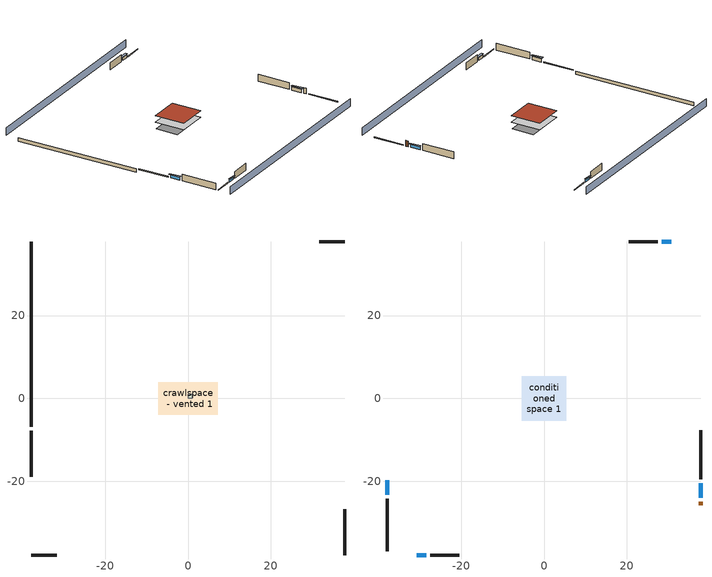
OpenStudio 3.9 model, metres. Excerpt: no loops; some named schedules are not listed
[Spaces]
crawlspace - vented 1
 floor foundation (Slab1 construction): -7.17,-3.98 -7.17,3.98 7.17,3.98 7.17,-3.98 z-0.91
 wall outside (RimJoist1 construction): -37.74,-7.78 -37.74,-18.82 z0.3:0.61
 wall outside (RimJoist2 construction): 37.74,37.74 31.61,37.74 z0.3:0.61
 wall outside (RimJoist3 construction): 37.74,-37.74 37.74,-26.71 z0.3:0.61
 wall outside (RimJoist4 construction): -37.74,-37.74 -31.61,-37.74 z0.3:0.61
 wall foundation (FoundationWall1 construction): -37.74,37.74 -37.74,-6.85 z-0.91:0.3
furnace airloop ret air space
 floor adiabatic (AdiabaticConst): 0,0 0,1 1,1 1,0 z0
 wall adiabatic (AdiabaticConst): 0,1 0,0 1,0 1,1 0,1 z0:1
 ceiling adiabatic (AdiabaticConst): 1,0 1,1 0,1 0,0 z1
conditioned space 1
 floor to crawlspace - vented 1 (Floor1 construction): -5.34,-5.34 -5.34,5.34 5.34,5.34 5.34,-5.34 z0.3
 wall outside (Wall1 construction): -37.74,-24.2 -37.74,-36.81 z0.3:2.74
 wall outside (Wall2 construction): 27.44,37.74 20.43,37.74 z0.3:2.74
 wall outside (Wall3 construction): 37.74,-19.48 37.74,-7.63 z0.3:2.74
 wall outside (Wall4 construction): -27.44,-37.74 -20.43,-37.74 z0.3:2.74
 wall outside (AdiabaticWallConstruction): -37.74,-19.74 -37.74,-23.27 / 37.74,-23.93 37.74,-20.41 z0.3:1.49; 30.68,37.74 28.36,37.74 / -30.68,-37.74 -28.36,-37.74 z0.3:1.31
 wall outside (AdiabaticWallConstruction 1): 37.74,-25.78 37.74,-24.86 z0.3:2.34
 window (WindowConstruction): -37.74,-19.75 -37.74,-23.27 z0.3:1.49
 window (WindowConstruction 1): 30.68,37.74 28.37,37.74 z0.3:1.31
 window (WindowConstruction 2): 37.74,-23.93 37.74,-20.41 z0.3:1.49
 window (WindowConstruction 3): -30.68,-37.74 -28.37,-37.74 z0.3:1.31
 door (Door): 37.74,-25.78 37.74,-24.86 z0.3:2.34
 roof outside (Roof1 construction): -5.34,5.34 -5.34,-5.34 5.34,-5.34 5.34,5.34 z2.74
shading: -37.74,-42.31 37.74,-42.31 / 37.74,42.31 -37.74,42.31 z0:2.74; -37.74,-23.57 -37.74,-19.44 -38.35,-19.44 -38.35,-23.57 z1.8; 28.06,37.74 30.99,37.74 30.99,38.35 28.06,38.35 z1.62; 37.74,-20.1 37.74,-24.24 38.35,-24.24 38.35,-20.1 z1.8; -28.06,-37.74 -30.99,-37.74 -30.99,-38.35 -28.06,-38.35 z1.62
[Site]
Portland Intl Arpt_OR: Latitude {deg}=45.59; Longitude {deg}=-122.6; Time Zone {hr}=-8; Elevation {m}=33; Terrain=Suburbs; Keep Site Location Information=Yes
[Site:GroundTemperature:Shallow]
10.2558, 8.96328, 8.85977, 9.47314, 11.9355, 14.3863, 16.5111, 17.8571, 17.9714, 16.8767, 14.8061, 12.4304
[Site:WaterMainsTemperature]
Calculation Method=Schedule; Temperature Schedule=mains temperature schedule
[Building]
Building 1
[Material] Roughness=Rough
Name | Thickness {m} | Conductivity {W/m-K} | Density {kg/m3} | Specific Heat {J/kg-K} | Thermal Absorptance | Solar Absorptance | Visible Absorptance
slate or tile shingles | 0.01905 | 0.840978 | 1899.972 | 799.717 | 0.9 | 0.75 | 0.75
roof rigid ins | 0.103632 | 0.029427 | 32.04 | 1214.23 | 0.9 | 0.7 | 0.7
osb sheathing 0.75 in. | 0.01905 | 0.115458 | 512.64 | 1214.23 | 0.9 | 0.7 | 0.7
roof stud and cavity | 0.2032 | 0.159782 | 78.34581 | 1123.46 | 0.9 | 0.7 | 0.7
gypsum board | 0.0127 | 0.160291 | 801 | 837.4 | 0.9 | 0.6 | 0.6
stucco | 0.0254 | 0.649125 | 1281.6 | 879.27 | 0.9 | 0.5 | 0.5
osb sheathing 0.5 in. | 0.0127 | 0.115458 | 512.64 | 1214.23 | 0.9 | 0.7 | 0.7
wall stud and cavity | 0.1397 | 0.556315 | 139.0536 | 1170.24 | 0.9 | 0.7 | 0.7
rim joist stud and cavity | 0.0508 | 0.180225 | 50.32683 | 1063.81 | 0.9 | 0.6 | 0.6
floor stud and cavity | 0.1397 | 0.923637 | 92.3553 | 1139.71 | 0.9 | 0.7 | 0.7
floor covering | 0.0127 | 0.0433444 | 54.468 | 1339.84 | 0.9 | 0.6 | 0.6
concrete 8.0 in. | 0.2032 | 1.803125 | 2242.8 | 837.4 | 0.9 | 0.7 | 0.7
soil 0.5 in. | 0.0127 | 2.4234 | 1842.3 | 418.7 | 0.9 | 0.7 | 0.7
wood siding; wood siding 1 | 0.0254 | 0.102417 | 544.68 | 1172.36
wall rigid ins | 0.512978 | 0.029427 | 32.04 | 1214.23 | 0.9 | 0.7 | 0.7
wall stud and cavity 1 | 0.0889 | 0.380278 | 52.3479 | 1209.89 | 0.9 | 0.7 | 0.7
door material | 0.04445 | 0.0612267 | 512.64 | 1214.23 | 0.9 | 0.7 | 0.7
wall stud and cavity 2 | 0.0889 | 0.391764 | 83.0341 | 1211.67 | 0.9 | 0.7 | 0.7
furniture material conditioned space 1 | 0.1524 | 0.115458 | 640.8 | 1214.23 | 0.9 | 0.6 | 0.6
[Construction]
Roof1 construction: slate or tile shingles, roof rigid ins, osb sheathing 0.75 in., roof stud and cavity, gypsum board
Wall1 construction; Wall2 construction; Wall3 construction; Wall4 construction: stucco, osb sheathing 0.5 in., wall stud and cavity, gypsum board
RimJoist1 construction; RimJoist2 construction; RimJoist3 construction; RimJoist4 construction: stucco, rim joist stud and cavity
Floor1 construction: floor stud and cavity, osb sheathing 0.75 in., floor covering
FoundationWall1 construction: concrete 8.0 in.
Slab1 construction: soil 0.5 in.
WindowConstruction; WindowConstruction 1; WindowConstruction 2; WindowConstruction 3: WindowMaterial
AdiabaticWallConstruction: wood siding, wall rigid ins, wall stud and cavity 1, gypsum board
Door: door material
AdiabaticWallConstruction 1: wood siding 1, wall rigid ins, wall stud and cavity 1, gypsum board
PartitionWallConstruction: gypsum board, wall stud and cavity 2, gypsum board
furniture construction conditioned space 1: furniture material conditioned space 1
AdiabaticConst: Adiabatic
[WindowMaterial:SimpleGlazingSystem]
WindowMaterial: U-Factor {W/m2-K}=4.76952; Solar Heat Gain Coefficient=0.63
[Material:NoMass]
Adiabatic: Roughness=Rough; Thermal Resistance {m2-K/W}=176.1
[ThermalZone] Multiplier=1; Use Ideal Air Loads=No
Name | Volume {m3} | Thermostat
conditioned space | 278.185 | conditioned space temperature setpoint
crawlspace - vented | 139.092
furnace airloop ret air zone | 1
[Sizing:Zone] Zone Cooling Design Supply Air Temperature Input Method=SupplyAirTemperature; Zone Cooling Design Supply Air Temperature {C}=14; Zone Cooling Design Supply Air Temperature Difference {deltaC}=11.11; Zone Heating Design Supply Air Temperature Input Method=SupplyAirTemperature; Zone Heating Design Supply Air Temperature {C}=40; Zone Heating Design Supply Air Temperature Difference {deltaC}=11.11; Zone Cooling Design Supply Air Humidity Ratio {kg-H2O/kg-air}=0.0085; Zone Heating Design Supply Air Humidity Ratio {kg-H2O/kg-air}=0.008; Cooling Design Air Flow Method=DesignDay; Heating Design Air Flow Method=DesignDay; Account for Dedicated Outdoor Air System=No; Dedicated Outdoor Air System Control Strategy=NeutralSupplyAir; Dedicated Outdoor Air Low Setpoint Temperature for Design {C}=autosize; Dedicated Outdoor Air High Setpoint Temperature for Design {C}=autosize; Zone Load Sizing Method=Sensible Load Only No Latent Load; Zone Latent Cooling Design Supply Air Humidity Ratio Input Method=HumidityRatioDifference; Zone Cooling Design Supply Air Humidity Ratio Difference {kgWater/kgDryAir}=0.005; Zone Latent Heating Design Supply Air Humidity Ratio Input Method=HumidityRatioDifference; Zone Humidification Design Supply Air Humidity Ratio Difference {kgWater/kgDryAir}=0.005; Sizing Option=Coincident
crawlspace - vented; furnace airloop ret air zone
[Space]
Name | Thermal Zone | Volume {m3}
conditioned space 1 | conditioned space | 278.185
crawlspace - vented 1 | crawlspace - vented | 139.092
furnace airloop ret air space | furnace airloop ret air zone
[ThermostatSetpoint:DualSetpoint]
conditioned space temperature setpoint: Heating Setpoint Temperature Schedule=heating setpoint; Cooling Setpoint Temperature Schedule=cooling setpoint; Temperature Difference Between Cutout And Setpoint {deltaC}=0
[Foundation:Kiva]
Foundation Kiva 1: Initial Indoor Air Temperature {C}=8.69436; Wall Height Above Grade {m}=0.3048; Wall Depth Below Slab {m}=0.2032
[Foundation:Kiva:Settings]
Soil Conductivity {W/m-K}=2.4234; Soil Density {kg/m3}=1842.3; Soil Specific Heat {J/kg-K}=418.7; Ground Solar Absorptivity=0.9; Ground Thermal Absorptivity=0.9; Ground Surface Roughness {m}=0.03; Far-Field Width {m}=40; Deep-Ground Boundary Condition=ZeroFlux; Deep-Ground Depth {m}=40; Minimum Cell Dimension {m}=0.2; Maximum Cell Growth Coefficient=3; Simulation Timestep=Timestep
[SurfaceProperty:ExposedFoundationPerimeter]
Slab1: Exposed Perimeter Calculation Method=TotalExposedPerimeter; Total Exposed Perimeter {m}=44.59224
[SurfaceProperty:IncidentSolarMultiplier] Incident Solar Multiplier=1; Incident Solar Multiplier Schedule=trans schedule winter=0.85 summer=0.7
Window1; Window2; Window3; Window4
[InternalMass:Definition] Design Level Calculation Method=SurfaceArea
Name | Construction | Surface Area {m2}
partition wall mass | PartitionWallConstruction | 114.085
furniture mass conditioned space 1 | furniture construction conditioned space 1 | 45.63397
[InternalMass] Space or SpaceType=conditioned space 1; Multiplier=1
Name | Internal Mass Definition
partition wall mass | partition wall mass
furniture mass conditioned space 1 | furniture mass conditioned space 1
[EnergyManagementSystem:Sensor]
Name | Output Variable or Output Meter Index Key | Output Variable or Output Meter
water_heater_T_set | water heater setpoint | Schedule Value
out_pb_s |  | Site Outdoor Air Barometric Pressure
out_wt_s |  | Site Outdoor Air Humidity Ratio
site_vw_s |  | Site Wind Speed
cool_season | cooling season schedule | Schedule Value
furnace_airloop_AH_MFR_s | Node 5 | System Node Mass Flow Rate
furnace_airloop_AH_VFR_s | Node 5 | System Node Current Density Volume Flow Rate
furnace_airloop_AH_Tout_s | Node 5 | System Node Temperature
furnace_airloop_AH_Wout_s | Node 5 | System Node Humidity Ratio
furnace_airloop_RA_T_s | Node 8 | System Node Temperature
furnace_airloop_Ra_W_s | Node 8 | System Node Humidity Ratio
furnace_airloop_0_DZ_T_s | crawlspace - vented | Zone Air Temperature
furnace_airloop_0_DZ_W_s | crawlspace - vented | Zone Mean Air Humidity Ratio
natural_vent_s | natural vent schedule | Schedule Value
htg_sp_s | heating setpoint | Schedule Value
clg_sp_s | cooling setpoint | Schedule Value
mech_vent_range_fan_0_sch_s | mech vent range fan 0 schedule | Schedule Value
mech_vent_bath_fan_0_sch_s | mech vent bath fan 0 schedule | Schedule Value
clothes_dryer_exhaust_0_sch_s | clothes_dryer | Schedule Value
htg_load_cond |  | Heating:EnergyTransfer:Zone:CONDITIONED SPACE
clg_load_cond |  | Cooling:EnergyTransfer:Zone:CONDITIONED SPACE
htg_load_duct |  | Heating:EnergyTransfer:Zone:FURNACE AIRLOOP RET AIR ZONE
clg_load_duct |  | Cooling:EnergyTransfer:Zone:FURNACE AIRLOOP RET AIR ZONE
s_conv | Floor1 | Surface Inside Face Convection Heat Gain Energy
s_ig | Floor1 | Surface Inside Face Internal Gains Radiation Heat Gain Energy
s_sol | Floor1 | Surface Inside Face Solar Radiation Heat Gain Energy
s_lgt | Floor1 | Surface Inside Face Lights Radiation Heat Gain Energy
s_surf | Floor1 | Surface Inside Face Net Surface Thermal Radiation Heat Gain Energy
s_conv_1 | Roof1 | Surface Inside Face Convection Heat Gain Energy
s_ig_1 | Roof1 | Surface Inside Face Internal Gains Radiation Heat Gain Energy
s_sol_1 | Roof1 | Surface Inside Face Solar Radiation Heat Gain Energy
s_lgt_1 | Roof1 | Surface Inside Face Lights Radiation Heat Gain Energy
s_surf_1 | Roof1 | Surface Inside Face Net Surface Thermal Radiation Heat Gain Energy
ss_sol | Door1 | Surface Inside Face Solar Radiation Heat Gain Energy
ss_lgt | Door1 | Surface Inside Face Lights Radiation Heat Gain Energy
ss_conv | Door1 | Surface Inside Face Convection Heat Gain Energy
ss_ig | Door1 | Surface Inside Face Internal Gains Radiation Heat Gain Energy
ss_surf | Door1 | Surface Inside Face Net Surface Thermal Radiation Heat Gain Energy
ss_conv_1 | Window1 | Surface Inside Face Convection Heat Gain Energy
ss_ig_1 | Window1 | Surface Inside Face Internal Gains Radiation Heat Gain Energy
ss_surf_1 | Window1 | Surface Inside Face Net Surface Thermal Radiation Heat Gain Energy
ss_trans_in | Window1 | Surface Window Transmitted Solar Radiation Rate
ss_back_out | Window1 | Surface Window Shortwave from Zone Back Out Window Heat Transfer Rate
ss_trans_out | Window1 | Surface Inside Face Initial Transmitted Diffuse Transmitted Out Window Solar Radiation Rate
ss_conv_2 | Window2 | Surface Inside Face Convection Heat Gain Energy
ss_ig_2 | Window2 | Surface Inside Face Internal Gains Radiation Heat Gain Energy
ss_surf_2 | Window2 | Surface Inside Face Net Surface Thermal Radiation Heat Gain Energy
ss_trans_in_1 | Window2 | Surface Window Transmitted Solar Radiation Rate
ss_back_out_1 | Window2 | Surface Window Shortwave from Zone Back Out Window Heat Transfer Rate
ss_trans_out_1 | Window2 | Surface Inside Face Initial Transmitted Diffuse Transmitted Out Window Solar Radiation Rate
ss_conv_3 | Window3 | Surface Inside Face Convection Heat Gain Energy
ss_ig_3 | Window3 | Surface Inside Face Internal Gains Radiation Heat Gain Energy
ss_surf_3 | Window3 | Surface Inside Face Net Surface Thermal Radiation Heat Gain Energy
ss_trans_in_2 | Window3 | Surface Window Transmitted Solar Radiation Rate
ss_back_out_2 | Window3 | Surface Window Shortwave from Zone Back Out Window Heat Transfer Rate
ss_trans_out_2 | Window3 | Surface Inside Face Initial Transmitted Diffuse Transmitted Out Window Solar Radiation Rate
ss_conv_4 | Window4 | Surface Inside Face Convection Heat Gain Energy
ss_ig_4 | Window4 | Surface Inside Face Internal Gains Radiation Heat Gain Energy
ss_surf_4 | Window4 | Surface Inside Face Net Surface Thermal Radiation Heat Gain Energy
ss_trans_in_3 | Window4 | Surface Window Transmitted Solar Radiation Rate
ss_back_out_3 | Window4 | Surface Window Shortwave from Zone Back Out Window Heat Transfer Rate
ss_trans_out_3 | Window4 | Surface Inside Face Initial Transmitted Diffuse Transmitted Out Window Solar Radiation Rate
s_conv_2 | Wall1 | Surface Inside Face Convection Heat Gain Energy
s_ig_2 | Wall1 | Surface Inside Face Internal Gains Radiation Heat Gain Energy
s_sol_2 | Wall1 | Surface Inside Face Solar Radiation Heat Gain Energy
s_lgt_2 | Wall1 | Surface Inside Face Lights Radiation Heat Gain Energy
s_surf_2 | Wall1 | Surface Inside Face Net Surface Thermal Radiation Heat Gain Energy
s_conv_3 | Wall2 | Surface Inside Face Convection Heat Gain Energy
s_ig_3 | Wall2 | Surface Inside Face Internal Gains Radiation Heat Gain Energy
s_sol_3 | Wall2 | Surface Inside Face Solar Radiation Heat Gain Energy
s_lgt_3 | Wall2 | Surface Inside Face Lights Radiation Heat Gain Energy
s_surf_3 | Wall2 | Surface Inside Face Net Surface Thermal Radiation Heat Gain Energy
s_conv_4 | Wall3 | Surface Inside Face Convection Heat Gain Energy
s_ig_4 | Wall3 | Surface Inside Face Internal Gains Radiation Heat Gain Energy
s_sol_4 | Wall3 | Surface Inside Face Solar Radiation Heat Gain Energy
s_lgt_4 | Wall3 | Surface Inside Face Lights Radiation Heat Gain Energy
s_surf_4 | Wall3 | Surface Inside Face Net Surface Thermal Radiation Heat Gain Energy
s_conv_5 | Wall4 | Surface Inside Face Convection Heat Gain Energy
s_ig_5 | Wall4 | Surface Inside Face Internal Gains Radiation Heat Gain Energy
s_sol_5 | Wall4 | Surface Inside Face Solar Radiation Heat Gain Energy
s_lgt_5 | Wall4 | Surface Inside Face Lights Radiation Heat Gain Energy
s_surf_5 | Wall4 | Surface Inside Face Net Surface Thermal Radiation Heat Gain Energy
im_conv | furniture mass conditioned space 1 | Surface Inside Face Convection Heat Gain Energy
im_ig | furniture mass conditioned space 1 | Surface Inside Face Internal Gains Radiation Heat Gain Energy
im_sol | furniture mass conditioned space 1 | Surface Inside Face Solar Radiation Heat Gain Energy
im_lgt | furniture mass conditioned space 1 | Surface Inside Face Lights Radiation Heat Gain Energy
im_surf | furniture mass conditioned space 1 | Surface Inside Face Net Surface Thermal Radiation Heat Gain Energy
im_conv_1 | partition wall mass | Surface Inside Face Convection Heat Gain Energy
im_ig_1 | partition wall mass | Surface Inside Face Internal Gains Radiation Heat Gain Energy
im_sol_1 | partition wall mass | Surface Inside Face Solar Radiation Heat Gain Energy
im_lgt_1 | partition wall mass | Surface Inside Face Lights Radiation Heat Gain Energy
im_surf_1 | partition wall mass | Surface Inside Face Net Surface Thermal Radiation Heat Gain Energy
airflow_gain | infil flow | Infiltration Sensible Heat Gain Energy
airflow_loss | infil flow | Infiltration Sensible Heat Loss Energy
airflow_gain_1 | natural vent flow | Infiltration Sensible Heat Gain Energy
airflow_loss_1 | natural vent flow | Infiltration Sensible Heat Loss Energy
airflow_gain_2 | whole house fan flow | Infiltration Sensible Heat Gain Energy
airflow_loss_2 | whole house fan flow | Infiltration Sensible Heat Loss Energy
mv_conv | mech vent bath fan 0 | Electric Equipment Convective Heating Energy
mv_rad | mech vent bath fan 0 | Electric Equipment Radiant Heating Energy
mv_conv_1 | mech vent house fan | Electric Equipment Convective Heating Energy
mv_rad_1 | mech vent house fan | Electric Equipment Radiant Heating Energy
mv_conv_2 | mech vent house fan cfis | Electric Equipment Convective Heating Energy
mv_rad_2 | mech vent house fan cfis | Electric Equipment Radiant Heating Energy
mv_conv_3 | mech vent range fan 0 | Electric Equipment Convective Heating Energy
mv_rad_3 | mech vent range fan 0 | Electric Equipment Radiant Heating Energy
mv_conv_4 | mech vent house fan latent load | Other Equipment Convective Heating Energy
mv_rad_4 | mech vent house fan latent load | Other Equipment Radiant Heating Energy
mv_conv_5 | mech vent house fan sensible load | Other Equipment Convective Heating Energy
mv_rad_5 | mech vent house fan sensible load | Other Equipment Radiant Heating Energy
ducts_conv | furnace airloop_0 RetCondToRP | Other Equipment Convective Heating Energy
ducts_rad | furnace airloop_0 RetCondToRP | Other Equipment Radiant Heating Energy
ducts_conv_1 | furnace airloop_0 RetLatLkToRP | Other Equipment Convective Heating Energy
ducts_rad_1 | furnace airloop_0 RetLatLkToRP | Other Equipment Radiant Heating Energy
ducts_conv_2 | furnace airloop_0 RetSensLkToRP | Other Equipment Convective Heating Energy
ducts_rad_2 | furnace airloop_0 RetSensLkToRP | Other Equipment Radiant Heating Energy
ducts_conv_3 | furnace airloop_0 SupCondToLv | Other Equipment Convective Heating Energy
ducts_rad_3 | furnace airloop_0 SupCondToLv | Other Equipment Radiant Heating Energy
ducts_conv_4 | furnace airloop_0 SupLatLkToCond | Other Equipment Convective Heating Energy
ducts_rad_4 | furnace airloop_0 SupLatLkToCond | Other Equipment Radiant Heating Energy
ducts_conv_5 | furnace airloop_0 SupSensLkToCond | Other Equipment Convective Heating Energy
ducts_rad_5 | furnace airloop_0 SupSensLkToCond | Other Equipment Radiant Heating Energy
ig_lgt_conv | interior lighting | Lights Convective Heating Energy
ig_lgt_rad | interior lighting | Lights Radiant Heating Energy
ig_lgt_vis | interior lighting | Lights Visible Radiation Heating Energy
ig_ee_conv | clothes dryer | Electric Equipment Convective Heating Energy
ig_ee_rad | clothes dryer | Electric Equipment Radiant Heating Energy
ig_ee_conv_1 | clothes washer | Electric Equipment Convective Heating Energy
ig_ee_rad_1 | clothes washer | Electric Equipment Radiant Heating Energy
ig_ee_conv_2 | cooking range | Electric Equipment Convective Heating Energy
ig_ee_rad_2 | cooking range | Electric Equipment Radiant Heating Energy
ig_ee_conv_3 | dishwasher | Electric Equipment Convective Heating Energy
ig_ee_rad_3 | dishwasher | Electric Equipment Radiant Heating Energy
ig_ee_conv_4 | fridge | Electric Equipment Convective Heating Energy
[OtherEquipment:Definition] Design Level Calculation Method=EquipmentLevel
Name | Design Level {W} | Fraction Latent | Fraction Radiant | Fraction Lost
water heater sens; furnace airloop_0 SupSensLkToCond; furnace airloop_0 SupCondToLv; furnace airloop_0 RetCondToRP; furnace airloop_0 RetSensLkToRP; furnace airloop_0 SupCondToDZ; furnace airloop_0 RetCondToDZ; furnace airloop_0 SupSensLkToDZ; mech vent house fan sensible load | 0 | 0 | 0 | 0
water heater lat; furnace airloop_0 SupLatLkToCond; furnace airloop_0 RetLatLkToRP; furnace airloop_0 SupLatLkToDZ; mech vent house fan latent load | 0 | 1 | 0 | 0
water heater energy adjustment1 | 0.01 | 0 | 0 | 1
clothes dryer 2 | 0 | 0.015 | 0.081 | 0.85
cooking range 2 | 2327.61 | 0.16 | 0.384 | 0.2
general water use sensible | -79.8895 | 0 | 0.6 | 0
general water use latent | 81.0615 | 1 | 0 | 0
[OtherEquipment]
Name | Other Equipment Definition | Space or SpaceType | Schedule | Fuel Type
water heater sens | water heater sens | conditioned space 1 | Always On Discrete
water heater lat | water heater lat | conditioned space 1 | Always On Discrete
water heater energy adjustment1 | water heater energy adjustment1 | conditioned space 1 | Always On Discrete | Electricity
clothes dryer 1 | clothes dryer 2 | conditioned space 1 | clothes_dryer | Electricity
cooking range 1 | cooking range 2 | conditioned space 1 | cooking_range | NaturalGas
general water use sensible | general water use sensible | conditioned space 1 | general water use schedule
general water use latent | general water use latent | conditioned space 1 | general water use schedule
furnace airloop_0 SupSensLkToCond | furnace airloop_0 SupSensLkToCond | conditioned space 1 | Always On Discrete
furnace airloop_0 SupLatLkToCond | furnace airloop_0 SupLatLkToCond | conditioned space 1 | Always On Discrete
furnace airloop_0 SupCondToLv | furnace airloop_0 SupCondToLv | conditioned space 1 | Always On Discrete
furnace airloop_0 RetCondToRP | furnace airloop_0 RetCondToRP | furnace airloop ret air space | Always On Discrete
furnace airloop_0 RetSensLkToRP | furnace airloop_0 RetSensLkToRP | furnace airloop ret air space | Always On Discrete
furnace airloop_0 RetLatLkToRP | furnace airloop_0 RetLatLkToRP | furnace airloop ret air space | Always On Discrete
furnace airloop_0 SupCondToDZ | furnace airloop_0 SupCondToDZ | crawlspace - vented 1 | Always On Discrete
furnace airloop_0 RetCondToDZ | furnace airloop_0 RetCondToDZ | crawlspace - vented 1 | Always On Discrete
furnace airloop_0 SupSensLkToDZ | furnace airloop_0 SupSensLkToDZ | crawlspace - vented 1 | Always On Discrete
furnace airloop_0 SupLatLkToDZ | furnace airloop_0 SupLatLkToDZ | crawlspace - vented 1 | Always On Discrete
mech vent house fan sensible load | mech vent house fan sensible load | conditioned space 1 | Always On Discrete
mech vent house fan latent load | mech vent house fan latent load | conditioned space 1 | Always On Discrete
[ElectricEquipment:Definition] Design Level Calculation Method=EquipmentLevel
Name | Design Level {W} | Fraction Latent | Fraction Radiant | Fraction Lost
clothes washer | 343.087 | 0.03 | 0.162 | 0.7
clothes dryer | 3567.6 | 0.015 | 0.081 | 0.85
dishwasher | 676.713 | 0.3 | 0.18 | 0.4
fridge | 51.9007 | 0 | 0.6 | 0
fridge 2 | 152.703 | 0 | 0.6 | 0
cooking range | 79.4213 | 0.16 | 0.384 | 0.2
misc tv | 995.902 | 0 | 0.6 | 0
misc plug loads | 756.734 | 0.021 | 0.558 | 0.049
misc permanent spa heater | 451.228 | 0 | 0 | 1
misc permanent spa pump | 471.873 | 0 | 0 | 1
whole house fan; mech vent house fan | 0 | 0 | 0 | 1
mech vent house fan cfis | 0 | 0 | 0 | 0
mech vent range fan 0; mech vent bath fan 0 | 30 | 0 | 0 | 1
[ElectricEquipment] Space or SpaceType=conditioned space 1
Name | Electric Equipment Definition | Schedule
clothes washer | clothes washer | clothes_washer
clothes dryer | clothes dryer | clothes_dryer
dishwasher | dishwasher | dishwasher
fridge | fridge | fridge schedule
fridge 1 | fridge 2 | fridge schedule 1
cooking range | cooking range | cooking_range
misc tv | misc tv | plug_loads_tv
misc plug loads | misc plug loads | plug_loads_other
misc permanent spa heater | misc permanent spa heater | misc permanent spa heater schedule
misc permanent spa pump | misc permanent spa pump | misc permanent spa pump schedule
whole house fan | whole house fan | Always On Discrete
mech vent house fan | mech vent house fan | mech vent house fan schedule
mech vent house fan cfis | mech vent house fan cfis | mech vent house fan cfis schedule
mech vent range fan 0 | mech vent range fan 0 | mech vent range fan 0 schedule
mech vent bath fan 0 | mech vent bath fan 0 | mech vent bath fan 0 schedule
[WaterUse:Equipment:Definition]
Name | Peak Flow Rate {m3/s}
clothes washer | 3.22185e-06
dishwasher | 5.94181e-06
[Lights:Definition]
interior lighting: Design Level Calculation Method=LightingLevel; Lighting Level {W}=251.222; Fraction Radiant=0.6; Fraction Visible=0.2; Return Air Fraction=0
[Lights]
interior lighting: Lights Definition=interior lighting; Space or SpaceType=conditioned space 1; Schedule=lighting_interior; Fraction Replaceable=1
[Exterior:Lights:Definition]
exterior lighting: Design Level {W}=9.28603
[Exterior:Lights]
exterior lighting: Exterior Lights Definition=exterior lighting; Schedule=exterior lighting schedule
[People:Definition]
occupants: Number of People Calculation Method=People; Number of People {people}=4; Fraction Radiant=0.314171; Sensible Heat Fraction=0.56303; Carbon Dioxide Generation Rate {m3/s-W}=0; Enable ASHRAE 55 Comfort Warnings=No; Mean Radiant Temperature Calculation Type=EnclosureAveraged
[People]
occupants: People Definition=occupants; Space or SpaceType=conditioned space 1; Number of People Schedule=occupants; Activity Level Schedule=occupants activity schedule; Multiplier=1
[ZoneMixing] Schedule=Always On Continuous; Design Flow Rate Calculation Method=Flow/Zone; Design Flow Rate {m3/s}=0
Name | Zone or Space | Source Zone or Space
furnace airloop_0 ZoneMixDZToCond mix | conditioned space | crawlspace - vented
furnace airloop_0 ZoneMixCondToDZ mix | crawlspace - vented | conditioned space
[SpaceInfiltration:DesignFlowRate] Schedule=Always On Discrete
Name | Space or SpaceType | Design Flow Rate Calculation Method | Design Flow Rate {m3/s} | Air Changes per Hour {1/hr} | Constant Term Coefficient | Temperature Term Coefficient | Velocity Term Coefficient | Velocity Squared Term Coefficient
natural vent flow; whole house fan flow; infil flow | conditioned space 1 | Flow/Space | 0
infil crawlspace - vented 1 | crawlspace - vented 1 | AirChanges/Hour |  | 2.6013 | 1 | 0 | 0 | 0
crawlspace_vented 1 duct leakage imbalance infil flow | crawlspace - vented 1 | Flow/Space | 0
